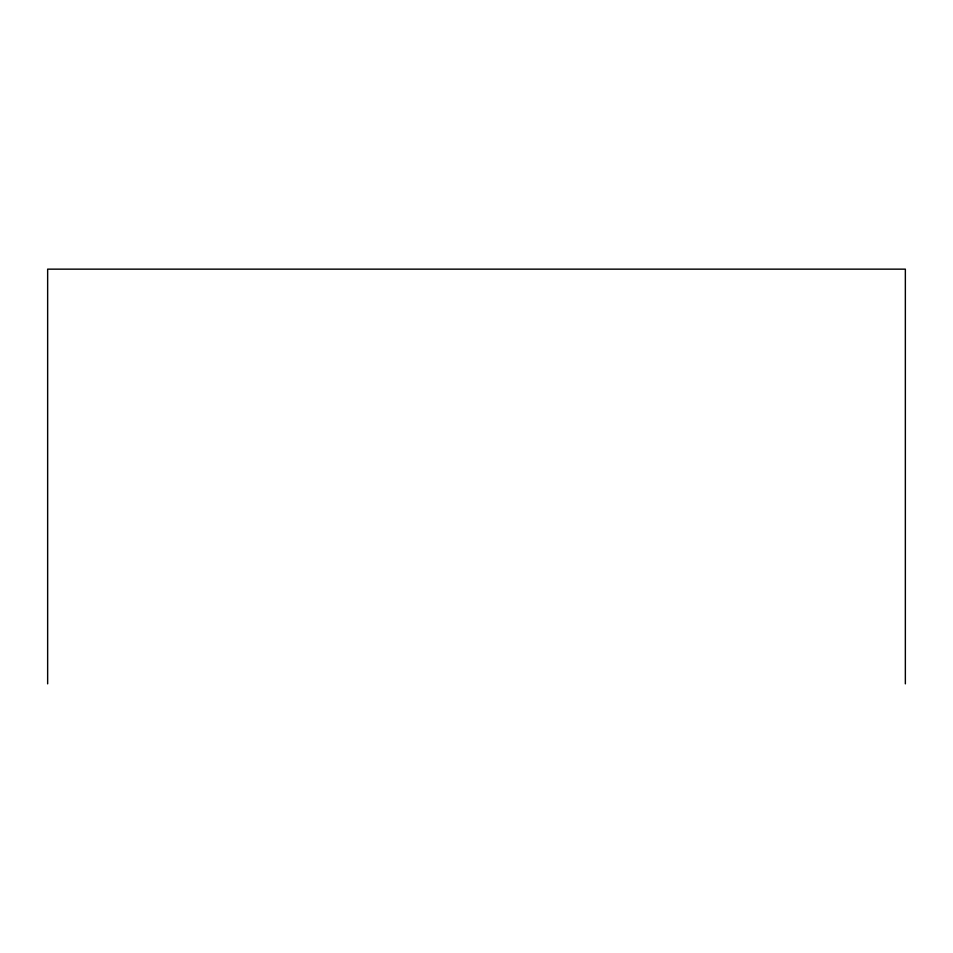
<?xml version="1.0" encoding="UTF-8"?>
<svg xmlns="http://www.w3.org/2000/svg" width="953" height="953" viewBox="0 0 953 953"><rect width="100%" height="100%" fill="white"/><g stroke="black" fill="none" stroke-linecap="round" stroke-linejoin="round"><path stroke-width="1.43" d="M905.35 683.849L905.35 269.151L47.65 269.151L47.65 683.849"/></g></svg>
